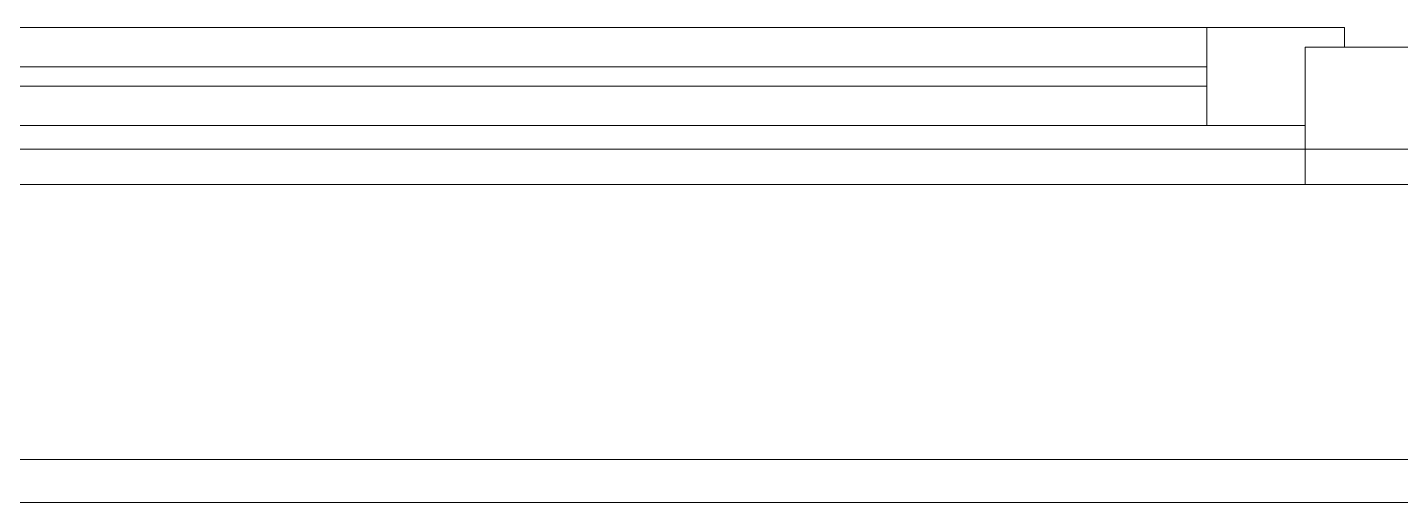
# Model space of a CAD drawing. Header units: millimetres. Extents: x -213911 to 415037, y -3642 to 107391.
# Drawn here: x 96425 to 97123, y 78906 to 79148 of the extents above; entities that cross this region are included whole.
import ezdxf

# ---------------------------------------------------------------- set-up
doc = ezdxf.new("R2010")
doc.units = ezdxf.units.MM
for name, color, linetype, lineweight in [('A-GLAZ', 7, 'Continuous', 9), ('A-GLAZ-1', 7, 'Continuous', 5), ('A-WALL', 7, 'Continuous', 5), ('I-WALL', 7, 'Continuous', 5)]:
    doc.layers.add(name, color=color, linetype=linetype, lineweight=lineweight)

# ---------------------------------------------------------------- blocks, each defined once
blk = doc.blocks.new('120_Окно_СКБ_2Ст_Фрамуга сверху - 120_Окно_СКБ_2Ст_2300х2500_h_ ДОО-19727959-Объем проектирования 1 этажа')
at = {"layer": 'A-GLAZ'}
for p, q in [((-1150, -57), (-1080, -57)), ((-1080, -57), (-1080, -127)), ((520, -87), (-1080, -87)), ((-1080, -87), (-1080, -127)), ((-1030, -137), (-1030, -87)), ((-1080, -127), (-1150, -127)), ((-1080, -127), (-1100, -127)), ((-1100, -127), (-1100, -137)), ((-1100, -137), (540, -137)), ((540, -137), (-1100, -137))]:
    blk.add_line(p, q, dxfattribs=at)
at = {"layer": 'A-GLAZ-1'}
for p, q in [((1150, -57), (-1150, -57)), ((-1080, -57), (1080, -57)), ((-1030, -107), (470, -107)), ((470, -117), (-1030, -117)), ((-1130, -127), (-1100, -127))]:
    blk.add_line(p, q, dxfattribs=at)
blk = doc.blocks.new('1floor')
at = {"layer": 'A-WALL'}
for p, q in [((94530, -100), (99030, -100)), ((97080, -258), (94780, -258)), ((108030, -280), (89180, -280))]:
    blk.add_line(p, q, dxfattribs=at)
at = {"layer": 'I-WALL'}
blk.add_line((97080, -100), (94780, -100), dxfattribs=at)
at = {"layer": 'A-GLAZ', "color": 3, "rotation": 180}
blk.add_blockref('120_Окно_СКБ_2Ст_Фрамуга сверху - 120_Окно_СКБ_2Ст_2300х2500_h_ ДОО-19727959-Объем проектирования 1 этажа', (95930, -175), dxfattribs=at)

msp = doc.modelspace()

# ---------------------------------------------------------------- block references
msp.add_blockref('1floor', (64.7, 79186.05))

doc.saveas('drawing.dxf')
